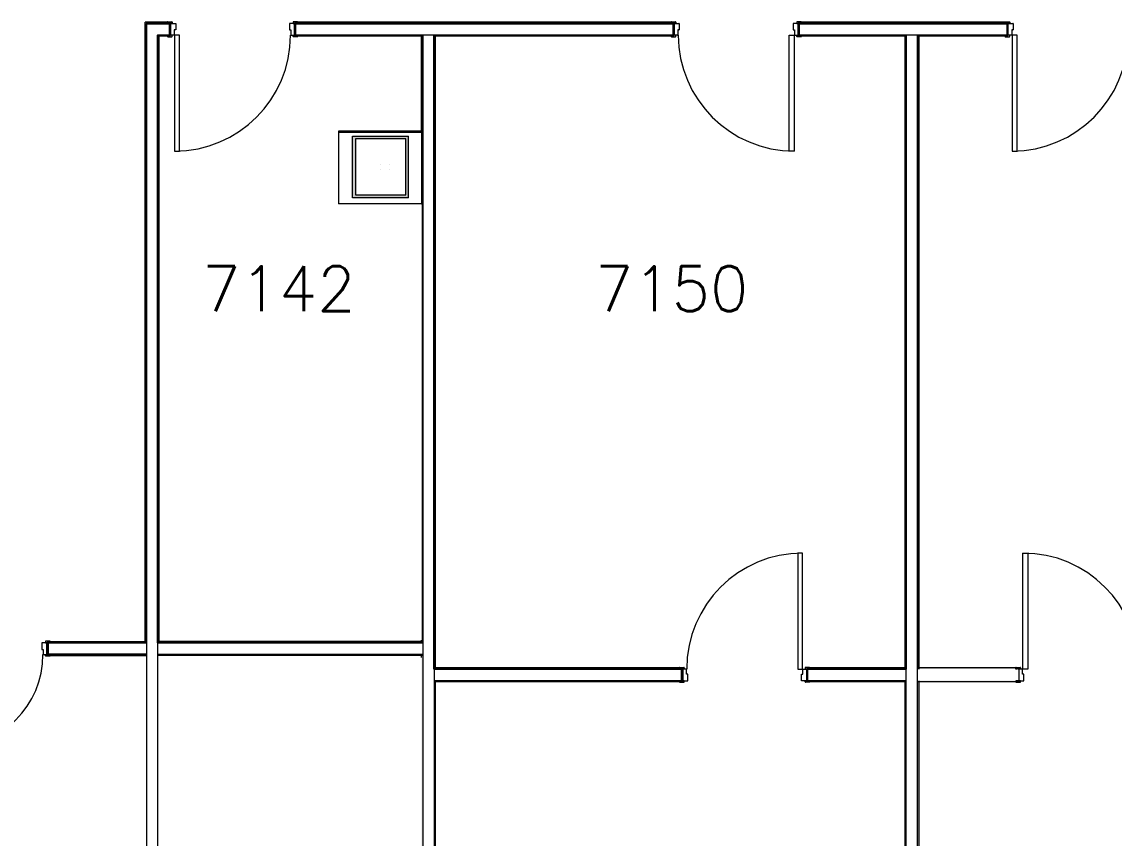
# Model space of a CAD drawing. Header units: millimetres. Extents: x -68474 to 336725, y -113450 to 40976.
# Drawn here: x 174750 to 184513, y -35454 to -28159 of the extents above; entities that cross this region are included whole.
import ezdxf

# ---------------------------------------------------------------- set-up
doc = ezdxf.new("R2010")
doc.units = ezdxf.units.MM
doc.header["$LTSCALE"] = 900
doc.linetypes.add('Dash 3mm', pattern=[6, 3, -3])
for name, color, linetype, lineweight in [('A-DETL-GENF', 92, 'Continuous', 15), ('A-DOOR', 31, 'Continuous', 15), ('A-GENM', 13, 'Continuous', 15), ('A-WALL', 113, 'Continuous', 15), ('I-WALL', 2, 'Continuous', 15), ('P-SANR-FIXT', 6, 'Continuous', 15)]:
    doc.layers.add(name, color=color, linetype=linetype, lineweight=lineweight)
doc.layers.add('s5152a$0$ROOM-NO', color=4, linetype='Continuous')
doc.styles.add('s5152a$0$STANDARD', font='SIMPLEX')

# ---------------------------------------------------------------- blocks, each defined once
blk = doc.blocks.new('Basic Wall _ A-Gypsum Block-Internal-100mm-WithSkimCoat - ___-2801829-Level 7 - Proposed Works_GBP Submission 1')
at = {"layer": 'I-WALL'}
for points in [[(175863.8, -28172.5), (176073.8, -28172.5), (176073.8, -28162.5), (175851.3, -28162.5), (175861.3, -28172.5)], [(180575.1, -28172.5), (180575.1, -28162.5), (177193.8, -28162.5), (177193.8, -28172.5), (179463.6, -28172.5)], [(183558.9, -28172.5), (183558.9, -28162.5), (181695.1, -28162.5), (181695.1, -28172.5)]]:
    blk.add_hatch(color=31, dxfattribs=at).paths.add_polyline_path(points, flags=0)
for p, q in [((176073.8, -28162.5), (175851.3, -28162.5)), ((176073.8, -28162.5), (176073.8, -28172.5)), ((177193.8, -28172.5), (177193.8, -28162.5)), ((180575.1, -28162.5), (177193.8, -28162.5)), ((180575.1, -28162.5), (180575.1, -28172.5)), ((181695.1, -28172.5), (181695.1, -28162.5)), ((183558.9, -28162.5), (181695.1, -28162.5)), ((183558.9, -28162.5), (183558.9, -28172.5))]:
    blk.add_line(p, q, dxfattribs=at)
blk = doc.blocks.new('Basic Wall _ A-Gypsum Block-Internal-100mm-WithSkimCoat - ___-2801828-Level 7 - Proposed Works_GBP Submission 1')
at = {"layer": 'I-WALL'}
blk.add_hatch(color=31, dxfattribs=at).paths.add_polyline_path([(176073.8, -28287.5), (176073.8, -28277.5), (175966.3, -28277.5), (175976.3, -28287.5)], flags=0)
h = blk.add_hatch(color=31, dxfattribs=at)
h.paths.add_polyline_path([(180575.1, -28287.5), (180575.1, -28277.5), (178436.5, -28277.5), (178436.5, -28287.5), (179463.6, -28287.5)], flags=0)
h.paths.add_polyline_path([(178331.5, -28287.5), (178331.5, -28277.5), (177193.8, -28277.5), (177193.8, -28287.5), (177424.5, -28287.5)], flags=0)
h = blk.add_hatch(color=31, dxfattribs=at)
h.paths.add_polyline_path([(182651.6, -28287.5), (182651.6, -28277.5), (181695.1, -28277.5), (181695.1, -28287.5)], flags=0)
h.paths.add_polyline_path([(183558.9, -28287.5), (183558.9, -28277.5), (182756.6, -28277.5), (182756.6, -28287.5)], flags=0)
for p, q in [((176073.8, -28287.5), (175976.3, -28287.5)), ((176073.8, -28277.5), (176073.8, -28287.5)), ((177193.8, -28287.5), (177193.8, -28277.5)), ((178331.5, -28287.5), (177193.8, -28287.5)), ((180575.1, -28287.5), (178436.5, -28287.5)), ((180575.1, -28277.5), (180575.1, -28287.5)), ((181695.1, -28287.5), (181695.1, -28277.5)), ((182651.6, -28287.5), (181695.1, -28287.5)), ((183558.9, -28287.5), (182756.6, -28287.5)), ((183558.9, -28277.5), (183558.9, -28287.5))]:
    blk.add_line(p, q, dxfattribs=at)
blk = doc.blocks.new('Basic Wall _ A-Gypsum Block-Internal-100mm-WithSkimCoat - ___-2801831-Level 7 - Proposed Works_GBP Submission 1')
at = {"layer": 'I-WALL'}
h = blk.add_hatch(color=31, dxfattribs=at)
h.paths.add_polyline_path([(178438.6, -38600), (178446.5, -38600), (178446.5, -34047.5), (178436.5, -34047.5), (178436.5, -38600)], flags=0)
h.paths.add_polyline_path([(178436.5, -33942.5), (178446.5, -33942.5), (178446.5, -28277.5), (178436.5, -28277.5), (178436.5, -29999.2)], flags=0)
for p, q in [((178446.5, -33942.5), (178446.5, -28277.5)), ((178446.5, -38600), (178446.5, -34047.5)), ((178446.5, -38600), (178436.5, -38600))]:
    blk.add_line(p, q, dxfattribs=at)
blk = doc.blocks.new('Basic Wall _ A-Gypsum Block-Internal-100mm-WithSkimCoat - ___-2801830-Level 7 - Proposed Works_GBP Submission 1')
at = {"layer": 'I-WALL'}
h = blk.add_hatch(color=31, dxfattribs=at)
h.paths.add_polyline_path([(178331.5, -38600), (178331, -33812.5), (178321.5, -33812.5), (178321.5, -33840), (178324, -33840), (178324, -36560), (178321.5, -36560), (178321.5, -37850), (178324, -37850), (178324, -38400), (178321.5, -38400), (178321.5, -38600), (178329.3, -38600)], flags=0)
h.paths.add_polyline_path([(178331.5, -33707.5), (178331.5, -28277.5), (178321.5, -28277.7), (178321.5, -29135), (178331, -29135), (178331, -33685), (178321.5, -33685), (178321.5, -33707.5), (178331, -33707.5)], flags=0)
for p, q in [((178321.5, -29135), (178321.5, -28277.5)), ((178321.5, -33707.5), (178321.5, -33685)), ((178321.5, -33840), (178321.5, -33812.5)), ((178321.5, -37850), (178321.5, -36560)), ((178321.5, -38600), (178321.5, -38400)), ((178331.5, -38600), (178321.5, -38600))]:
    blk.add_line(p, q, dxfattribs=at)
blk = doc.blocks.new('Basic Wall _ A-Gypsum Block-Internal-100mm-WithSkimCoat - ___-2801833-Level 7 - Proposed Works_GBP Submission 1')
at = {"layer": 'I-WALL'}
h = blk.add_hatch(color=31, dxfattribs=at)
h.paths.add_polyline_path([(182651.6, -40122), (182651.6, -34047.5), (182641.6, -34047.5), (182641.6, -40122)], flags=0)
h.paths.add_polyline_path([(182651.5, -33942.5), (182651.6, -33942.5), (182651.6, -28277.5), (182641.6, -28277.5), (182641.6, -33942.5)], flags=0)
for p, q in [((182641.6, -28277.5), (182641.6, -33942.5)), ((182641.6, -34047.5), (182641.6, -40122)), ((182651.6, -40122), (182641.6, -40122))]:
    blk.add_line(p, q, dxfattribs=at)
blk = doc.blocks.new('Basic Wall _ A-Gypsum Block-Internal-100mm-WithSkimCoat - ___-2801832-Level 7 - Proposed Works_GBP Submission 1')
at = {"layer": 'I-WALL'}
h = blk.add_hatch(color=31, dxfattribs=at)
h.paths.add_polyline_path([(182766.6, -40122), (182766.6, -34047.5), (182756.6, -34047.5), (182756.6, -40122)], flags=0)
h.paths.add_polyline_path([(182766.6, -33942.5), (182766.6, -28277.5), (182756.6, -28277.5), (182756.6, -33942.5)], flags=0)
for p, q in [((182766.6, -28277.5), (182766.6, -33942.5)), ((182766.6, -34047.5), (182766.6, -40122)), ((182766.6, -40122), (182756.6, -40122))]:
    blk.add_line(p, q, dxfattribs=at)
blk = doc.blocks.new('A-Generic-Doorset-Single_Internal-RyderBP - Type 02 - 1120 x 2100mm _ L20_TBC _ GRP Leaf  _ GRP Frame _ dB-4782766-Level 7 - Proposed Works_GBP Submission 1')
at = {"layer": 'A-DETL-GENF'}
for p, q in [((568, 1088.5), (524, 1088.5)), ((524, 1088.5), (524, 52.5)), ((568, 52.5), (568, 1088.5)), ((-532, 52.5), (-532, 63.5)), ((-522, 52.5), (-532, 52.5)), ((-529, 66.5), (-493, 66.5)), ((-522, 54.5), (-522, 52.5)), ((-512, 54.5), (-522, 54.5)), ((-512, 52.5), (-512, 54.5)), ((-490, 52.5), (-512, 52.5)), ((-490, 63.5), (-490, 52.5)), ((524, 52.5), (568, 52.5)), ((590, 63.5), (590, 52.5)), ((590, 63.5), (590, 52.5)), ((590, 52.5), (612, 52.5)), ((590, 52.5), (612, 52.5)), ((629, 66.5), (593, 66.5)), ((629, 66.5), (593, 66.5)), ((612, 54.5), (622, 54.5)), ((612, 52.5), (612, 54.5)), ((612, 54.5), (622, 54.5)), ((612, 52.5), (612, 54.5)), ((622, 54.5), (622, 52.5)), ((622, 54.5), (622, 52.5)), ((622, 52.5), (632, 52.5)), ((622, 52.5), (632, 52.5)), ((632, 52.5), (632, 63.5)), ((632, 52.5), (632, 63.5)), ((-522, -52.5), (-532, -52.5)), ((-532, -52.5), (-532, -63.5)), ((-529, -66.5), (-493, -66.5)), ((-522, -54.5), (-522, -52.5)), ((-512, -54.5), (-522, -54.5)), ((-512, -52.5), (-512, -54.5)), ((-490, -52.5), (-512, -52.5)), ((-490, -63.5), (-490, -52.5)), ((590, -52.5), (612, -52.5)), ((590, -63.5), (590, -52.5)), ((590, -52.5), (612, -52.5)), ((590, -63.5), (590, -52.5)), ((629, -66.5), (593, -66.5)), ((629, -66.5), (593, -66.5)), ((612, -52.5), (612, -54.5)), ((612, -52.5), (612, -54.5)), ((612, -54.5), (622, -54.5)), ((612, -54.5), (622, -54.5)), ((622, -52.5), (632, -52.5)), ((622, -54.5), (622, -52.5)), ((622, -52.5), (632, -52.5)), ((622, -54.5), (622, -52.5)), ((632, -52.5), (632, -63.5)), ((632, -52.5), (632, -63.5))]:
    blk.add_line(p, q, dxfattribs=at)
for centre, radius, start, end in [((568, 52.5), 1036, 90, 180), ((-529, 63.5), 3, 90, 180), ((-493, 63.5), 3, 0, 90), ((593, 63.5), 3, 90, 180), ((593, 63.5), 3, 90, 180), ((629, 63.5), 3, 0, 90), ((629, 63.5), 3, 0, 90), ((-529, -63.5), 3, 180, 270), ((-493, -63.5), 3, 270, 0), ((593, -63.5), 3, 180, 270), ((593, -63.5), 3, 180, 270), ((629, -63.5), 3, 270, 0), ((629, -63.5), 3, 270, 0)]:
    blk.add_arc(centre, radius, start, end, dxfattribs=at)
at = {"layer": 'A-DOOR'}
for p, q in [((-474, 52.5), (-510, 52.5)), ((-471, 52.5), (-510, 52.5)), ((-503, 52.5), (-503, -52.5)), ((-471, 5.5), (-471, 52.5)), ((-471, 5.5), (-471, 49.5)), ((-462, 5.5), (-471, 5.5)), ((-459, 5.5), (-471, 5.5)), ((-459, -52.5), (-459, 5.5)), ((-459, -49.5), (-459, 2.5)), ((559, 5.5), (571, 5.5)), ((559, -52.5), (559, 5.5)), ((559, -49.5), (559, 2.5)), ((562, 5.5), (571, 5.5)), ((571, 52.5), (610, 52.5)), ((571, 5.5), (571, 52.5)), ((603, 52.5), (603, -52.5)), ((-510, -52.5), (-462, -52.5)), ((-510, -52.5), (-459, -52.5)), ((610, -52.5), (559, -52.5)), ((610, -52.5), (562, -52.5))]:
    blk.add_line(p, q, dxfattribs=at)
for centre, start, end in [((-474, 49.5), 0, 90), ((-462, 2.5), 0, 90), ((562, 2.5), 90, 180), ((-462, -49.5), 270, 0), ((562, -49.5), 180, 270)]:
    blk.add_arc(centre, 3, start, end, dxfattribs=at)
blk = doc.blocks.new('A-Generic-Doorset-Single_Internal-RyderBP - Type 02 - 1120 x 2100mm _ L20_TBC _ GRP Leaf  _ GRP Frame _ dB-4782836-Level 7 - Proposed Works_GBP Submission 1')
at = {"layer": 'A-DETL-GENF'}
for p, q in [((-532, 52.5), (-532, 63.5)), ((-522, 52.5), (-532, 52.5)), ((-529, 66.5), (-493, 66.5)), ((-522, 54.5), (-522, 52.5)), ((-512, 54.5), (-522, 54.5)), ((-512, 52.5), (-512, 54.5)), ((-490, 52.5), (-512, 52.5)), ((-490, 63.5), (-490, 52.5)), ((590, 63.5), (590, 52.5)), ((590, 63.5), (590, 52.5)), ((590, 52.5), (612, 52.5)), ((590, 52.5), (612, 52.5)), ((629, 66.5), (593, 66.5)), ((629, 66.5), (593, 66.5)), ((612, 54.5), (622, 54.5)), ((612, 52.5), (612, 54.5)), ((612, 54.5), (622, 54.5)), ((612, 52.5), (612, 54.5)), ((622, 54.5), (622, 52.5)), ((622, 54.5), (622, 52.5)), ((622, 52.5), (632, 52.5)), ((622, 52.5), (632, 52.5)), ((632, 52.5), (632, 63.5)), ((632, 52.5), (632, 63.5)), ((-522, -52.5), (-532, -52.5)), ((-532, -52.5), (-532, -63.5)), ((-529, -66.5), (-493, -66.5)), ((-522, -54.5), (-522, -52.5)), ((-512, -54.5), (-522, -54.5)), ((-512, -52.5), (-512, -54.5)), ((-490, -52.5), (-512, -52.5)), ((-490, -63.5), (-490, -52.5)), ((524, -1088.5), (524, -52.5)), ((524, -52.5), (568, -52.5)), ((568, -52.5), (568, -1088.5)), ((590, -52.5), (612, -52.5)), ((590, -63.5), (590, -52.5)), ((590, -52.5), (612, -52.5)), ((590, -63.5), (590, -52.5)), ((629, -66.5), (593, -66.5)), ((629, -66.5), (593, -66.5)), ((612, -52.5), (612, -54.5)), ((612, -52.5), (612, -54.5)), ((612, -54.5), (622, -54.5)), ((612, -54.5), (622, -54.5)), ((622, -52.5), (632, -52.5)), ((622, -54.5), (622, -52.5)), ((622, -52.5), (632, -52.5)), ((622, -54.5), (622, -52.5)), ((632, -52.5), (632, -63.5)), ((632, -52.5), (632, -63.5)), ((568, -1088.5), (524, -1088.5))]:
    blk.add_line(p, q, dxfattribs=at)
for centre, radius, start, end in [((-529, 63.5), 3, 90, 180), ((-493, 63.5), 3, 360, 90), ((593, 63.5), 3, 90, 180), ((593, 63.5), 3, 90, 180), ((629, 63.5), 3, 360, 90), ((629, 63.5), 3, 360, 90), ((-529, -63.5), 3, 180, 270), ((-493, -63.5), 3, 270, 360), ((568, -52.5), 1036, 180, 270), ((593, -63.5), 3, 180, 270), ((593, -63.5), 3, 180, 270), ((629, -63.5), 3, 270, 360), ((629, -63.5), 3, 270, 360)]:
    blk.add_arc(centre, radius, start, end, dxfattribs=at)
at = {"layer": 'A-DOOR'}
for p, q in [((-510, 52.5), (-462, 52.5)), ((-510, 52.5), (-459, 52.5)), ((-503, -52.5), (-503, 52.5)), ((-459, 52.5), (-459, -5.5)), ((-459, 49.5), (-459, -2.5)), ((559, 52.5), (559, -5.5)), ((610, 52.5), (559, 52.5)), ((559, 49.5), (559, -2.5)), ((610, 52.5), (562, 52.5)), ((603, -52.5), (603, 52.5)), ((-474, -52.5), (-510, -52.5)), ((-471, -52.5), (-510, -52.5)), ((-471, -5.5), (-471, -49.5)), ((-462, -5.5), (-471, -5.5)), ((-471, -5.5), (-471, -52.5)), ((-459, -5.5), (-471, -5.5)), ((559, -5.5), (571, -5.5)), ((562, -5.5), (571, -5.5)), ((571, -5.5), (571, -52.5)), ((571, -52.5), (610, -52.5))]:
    blk.add_line(p, q, dxfattribs=at)
for centre, start, end in [((-462, 49.5), 360, 90), ((562, 49.5), 90, 180), ((-474, -49.5), 270, 360), ((-462, -2.5), 270, 360), ((562, -2.5), 180, 270)]:
    blk.add_arc(centre, 3, start, end, dxfattribs=at)
blk = doc.blocks.new('SS-SINK - Stainless Steel Sink - 500x450x250D - all stainless steel grade 316 finish-4503397-Level 7 - Proposed Works_GBP Submission 1')
at = {"layer": 'P-SANR-FIXT'}
h = blk.add_hatch(color=51, dxfattribs=at)
h.paths.add_polyline_path([(275, -375), (275, 125), (-275, 125), (-275, -375), (235.5, -375)], flags=0)
h.paths.add_polyline_path([(250, -146.7), (250, -350), (-250, -350), (-250, 100), (250, 100)], flags=0)
for p, q in [((-275, -375), (-275, 125)), ((275, 125), (-275, 125)), ((-250, 100), (-250, -350)), ((250, 100), (-250, 100)), ((250, -350), (250, 100)), ((275, 125), (275, -375)), ((20, -45), (20, -44.9)), ((20, -45), (20, -45.1)), ((-20, -125), (-20, -124.9)), ((275, -375), (-275, -375)), ((-250, -350), (250, -350))]:
    blk.add_line(p, q, dxfattribs=at)
at = {"layer": 'P-SANR-FIXT', "flags": 128}
for points in [[(-20, -44.8), (-20, -44.9), (-20, -45)], [(-20, -45.1), (-20, -45), (-20, -45)], [(20, -124.9), (20, -125), (20, -125)]]:
    blk.add_lwpolyline(points, dxfattribs=at)
blk = doc.blocks.new('BENCHTOP WITH UPTURN - BENCHTOP - STAINLESS STEEL WITH WET EDGE 650W W_ UPSTAND-4701879-Level 7 - Proposed Works_GBP Submission 1')
at = {"layer": 'A-GENM', "color": 8, "linetype": 'Dash 3mm', "lineweight": 13}
for p, q in [((650, 0), (0, 0)), ((0, 0), (0, -10)), ((0, -10), (650, -10)), ((0, -10), (650, -10)), ((0, -10), (0, -750)), ((10, -10), (0, -10)), ((10, -750), (10, -10)), ((650, -10), (650, 0)), ((650, -10), (650, -750)), ((0, -750), (10, -750)), ((10, -750), (650, -750))]:
    blk.add_line(p, q, dxfattribs=at)
blk = doc.blocks.new('Basic Wall _ A-Gypsum Block-Internal-100mm-WithSkimCoat - ___-5069422-Level 7 - Proposed Works_GBP Submission 1')
at = {"layer": 'I-WALL'}
blk.add_hatch(color=31, dxfattribs=at).paths.add_polyline_path([(175966.3, -33700), (175976.3, -33700), (175976.3, -28287.5), (175966.3, -28277.5), (175966.3, -32468)], flags=0)
blk.add_line((175976.3, -33700), (175976.3, -28287.5), dxfattribs=at)
blk = doc.blocks.new('Basic Wall _ A-Gypsum Block-Internal-100mm-WithSkimCoat - ___-5069421-Level 7 - Proposed Works_GBP Submission 1')
at = {"layer": 'I-WALL'}
blk.add_hatch(color=31, dxfattribs=at).paths.add_polyline_path([(175861.3, -33700), (175861.3, -28172.5), (175851.3, -28162.5), (175851.3, -33700), (175861.3, -33700)], flags=0)
blk.add_line((175851.3, -33700), (175851.3, -28162.5), dxfattribs=at)
blk = doc.blocks.new('Basic Wall _ A-Gypsum Block-Internal-100mm-WithSkimCoat - ___-2801845-Level 7 - Proposed Works_GBP Submission 1')
at = {"layer": 'I-WALL'}
blk.add_hatch(color=31, dxfattribs=at).paths.add_polyline_path([(180650, -33942.5), (180650, -33932.5), (178436.5, -33932.5), (178436.5, -33942.5)], flags=0)
h = blk.add_hatch(color=31, dxfattribs=at)
h.paths.add_polyline_path([(183032.1, -33942.5), (183655, -33942.5), (183655, -33932.5), (182756.6, -33932.5), (182756.6, -33942.5)], flags=0)
h.paths.add_polyline_path([(182522.4, -33942.5), (182651.6, -33942.5), (182651.6, -33932.5), (181770, -33932.5), (181770, -33942.5), (182012.6, -33942.5)], flags=0)
for p, q in [((180650, -33932.5), (178436.5, -33932.5)), ((180650, -33932.5), (180650, -33942.5)), ((181770, -33942.5), (181770, -33932.5)), ((182651.6, -33932.5), (181770, -33932.5)), ((183655, -33932.5), (182756.5, -33932.5)), ((183655, -33932.5), (183655, -33942.5))]:
    blk.add_line(p, q, dxfattribs=at)
blk = doc.blocks.new('Basic Wall _ A-Gypsum Block-Internal-100mm-WithSkimCoat - ___-2801844-Level 7 - Proposed Works_GBP Submission 1')
at = {"layer": 'I-WALL'}
blk.add_hatch(color=31, dxfattribs=at).paths.add_polyline_path([(180650, -34057.5), (180650, -34047.5), (178436.5, -34047.5), (178436.6, -34057.5)], flags=0)
h = blk.add_hatch(color=31, dxfattribs=at)
h.paths.add_polyline_path([(183541.9, -34057.5), (183655, -34057.5), (183655, -34047.5), (182756.6, -34047.5), (182756.6, -34057.5), (183287, -34057.5)], flags=0)
h.paths.add_polyline_path([(181770, -34057.5), (182651.6, -34057.5), (182651.6, -34047.5), (181770, -34047.5)], flags=0)
for p, q in [((180650, -34057.5), (178436.5, -34057.5)), ((180650, -34047.5), (180650, -34057.5)), ((181770, -34057.5), (181770, -34047.5)), ((182651.6, -34057.5), (181770, -34057.5)), ((183655, -34057.5), (182756.6, -34057.5)), ((183655, -34047.5), (183655, -34057.5))]:
    blk.add_line(p, q, dxfattribs=at)
blk = doc.blocks.new('A-Generic-Doorset-Single_Internal-RyderBP - Type 01 - 910 x 2100mm _ L20_TBC _ GRP Leaf  _ GRP Frame _ dB _ Vision Panel-5424782-Level 7 - Proposed Works_GBP Submission 1')
at = {"layer": 'A-DETL-GENF'}
for p, q in [((463, 878.5), (423, 878.5)), ((423, 878.5), (423, 52.5)), ((463, 52.5), (463, 878.5)), ((-427, 52.5), (-427, 63.5)), ((-417, 52.5), (-427, 52.5)), ((-424, 66.5), (-388, 66.5)), ((-417, 54.5), (-417, 52.5)), ((-407, 54.5), (-417, 54.5)), ((-407, 52.5), (-407, 54.5)), ((-385, 52.5), (-407, 52.5)), ((-385, 63.5), (-385, 52.5)), ((423, 52.5), (463, 52.5)), ((485, 63.5), (485, 52.5)), ((485, 63.5), (485, 52.5)), ((485, 52.5), (507, 52.5)), ((485, 52.5), (507, 52.5)), ((524, 66.5), (488, 66.5)), ((524, 66.5), (488, 66.5)), ((507, 54.5), (517, 54.5)), ((507, 52.5), (507, 54.5)), ((507, 54.5), (517, 54.5)), ((507, 52.5), (507, 54.5)), ((517, 54.5), (517, 52.5)), ((517, 54.5), (517, 52.5)), ((517, 52.5), (527, 52.5)), ((517, 52.5), (527, 52.5)), ((527, 52.5), (527, 63.5)), ((527, 52.5), (527, 63.5)), ((-417, -52.5), (-427, -52.5)), ((-427, -52.5), (-427, -63.5)), ((-424, -66.5), (-388, -66.5)), ((-417, -54.5), (-417, -52.5)), ((-407, -54.5), (-417, -54.5)), ((-407, -52.5), (-407, -54.5)), ((-385, -52.5), (-407, -52.5)), ((-385, -63.5), (-385, -52.5)), ((485, -52.5), (507, -52.5)), ((485, -63.5), (485, -52.5)), ((485, -52.5), (507, -52.5)), ((485, -63.5), (485, -52.5)), ((524, -66.5), (488, -66.5)), ((524, -66.5), (488, -66.5)), ((507, -52.5), (507, -54.5)), ((507, -52.5), (507, -54.5)), ((507, -54.5), (517, -54.5)), ((507, -54.5), (517, -54.5)), ((517, -52.5), (527, -52.5)), ((517, -54.5), (517, -52.5)), ((517, -52.5), (527, -52.5)), ((517, -54.5), (517, -52.5)), ((527, -52.5), (527, -63.5)), ((527, -52.5), (527, -63.5))]:
    blk.add_line(p, q, dxfattribs=at)
for centre, radius, start, end in [((463, 52.5), 826, 90, 180), ((-424, 63.5), 3, 90, 180), ((-388, 63.5), 3, 0, 90), ((488, 63.5), 3, 90, 180), ((488, 63.5), 3, 90, 180), ((524, 63.5), 3, 0, 90), ((524, 63.5), 3, 0, 90), ((-424, -63.5), 3, 180, 270), ((-388, -63.5), 3, 270, 0), ((488, -63.5), 3, 180, 270), ((488, -63.5), 3, 180, 270), ((524, -63.5), 3, 270, 0), ((524, -63.5), 3, 270, 0)]:
    blk.add_arc(centre, radius, start, end, dxfattribs=at)
at = {"layer": 'A-DOOR'}
for p, q in [((-369, 52.5), (-405, 52.5)), ((-366, 52.5), (-405, 52.5)), ((-398, 52.5), (-398, -52.5)), ((-366, 9.5), (-366, 52.5)), ((-366, 9.5), (-366, 49.5)), ((-357, 9.5), (-366, 9.5)), ((-354, 9.5), (-366, 9.5)), ((-354, -52.5), (-354, 9.5)), ((-354, -49.5), (-354, 6.5)), ((454, 9.5), (466, 9.5)), ((454, -52.5), (454, 9.5)), ((454, -49.5), (454, 6.5)), ((457, 9.5), (466, 9.5)), ((466, 52.5), (505, 52.5)), ((466, 9.5), (466, 52.5)), ((498, 52.5), (498, -52.5)), ((-405, -52.5), (-357, -52.5)), ((-405, -52.5), (-354, -52.5)), ((505, -52.5), (454, -52.5)), ((505, -52.5), (457, -52.5))]:
    blk.add_line(p, q, dxfattribs=at)
for centre, start, end in [((-369, 49.5), 0, 90), ((-357, 6.5), 0, 90), ((457, 6.5), 90, 180), ((-357, -49.5), 270, 0), ((457, -49.5), 180, 270)]:
    blk.add_arc(centre, 3, start, end, dxfattribs=at)
blk = doc.blocks.new('Basic Wall _ A-Gypsum Block-Internal-100mm-WithSkimCoat - ___-2801917-Level 7 - Proposed Works_GBP Submission 1')
at = {"layer": 'I-WALL'}
blk.add_hatch(color=31, dxfattribs=at).paths.add_polyline_path([(178331.5, -33707.5), (178331.5, -33697.5), (175966.3, -33697.5), (175966.4, -33707.5), (177424.5, -33707.5)], flags=0)
blk.add_line((178331.5, -33697.5), (175966.3, -33697.5), dxfattribs=at)
blk = doc.blocks.new('Basic Wall _ A-Gypsum Block-Internal-100mm-WithSkimCoat - ___-2801916-Level 7 - Proposed Works_GBP Submission 1')
at = {"layer": 'I-WALL'}
blk.add_hatch(color=31, dxfattribs=at).paths.add_polyline_path([(178331.5, -33822.5), (178331.5, -33812.5), (175966.3, -33812.5), (175966.6, -33822.5), (178331.5, -33822.5)], flags=0)
blk.add_line((178331.5, -33822.5), (175966.3, -33822.5), dxfattribs=at)
blk = doc.blocks.new('Basic Wall _ A-Gypsum Block-Internal-100mm-WithSkimCoat - ___-4511451-Level 7 - Proposed Works_GBP Submission 1')
at = {"layer": 'I-WALL'}
h = blk.add_hatch(color=31, dxfattribs=at)
h.paths.add_polyline_path([(173886.8, -33822.5), (173886.8, -33822.5), (173886.8, -33812.5), (173813.4, -33812.5), (173813.4, -33822.5)], flags=0)
h.paths.add_polyline_path([(174070.8, -33822.5), (174070.8, -33812.5), (173991.8, -33812.5), (173991.8, -33822.5)], flags=0)
blk.add_hatch(color=31, dxfattribs=at).paths.add_polyline_path([(175385.4, -33822.5), (175861.3, -33822.5), (175861.3, -33812.5), (174980.8, -33812.5), (174980.8, -33822.5)], flags=0)
for p, q in [((173813.4, -33822.5), (173813.4, -33812.5)), ((173813.4, -33822.5), (173886.8, -33822.5)), ((173991.8, -33822.5), (174070.8, -33822.5)), ((174070.8, -33812.5), (174070.8, -33822.5)), ((174980.8, -33822.5), (174980.8, -33812.5)), ((174980.8, -33822.5), (175861.3, -33822.5))]:
    blk.add_line(p, q, dxfattribs=at)
blk = doc.blocks.new('Basic Wall _ A-Gypsum Block-Internal-100mm-WithSkimCoat - ___-4511450-Level 7 - Proposed Works_GBP Submission 1')
at = {"layer": 'I-WALL'}
h = blk.add_hatch(color=31, dxfattribs=at)
h.paths.add_polyline_path([(173886.8, -33707.5), (173886.8, -33697.5), (173813.4, -33697.5), (173813.4, -33707.5)], flags=0)
h.paths.add_polyline_path([(174070.8, -33707.5), (174070.8, -33697.5), (173991.8, -33697.5), (173991.8, -33707.5)], flags=0)
blk.add_hatch(color=31, dxfattribs=at).paths.add_polyline_path([(174980.8, -33707.5), (175861.3, -33707.5), (175861.3, -33697.5), (174980.8, -33697.5)], flags=0)
for p, q in [((173813.4, -33707.5), (173813.4, -33697.5)), ((173813.4, -33697.5), (173887, -33697.5)), ((173991.6, -33697.5), (174070.8, -33697.5)), ((174070.8, -33697.5), (174070.8, -33707.5)), ((174980.8, -33707.5), (174980.8, -33697.5)), ((174980.8, -33697.5), (175861.3, -33697.5))]:
    blk.add_line(p, q, dxfattribs=at)

msp = doc.modelspace()

# ---------------------------------------------------------------- linework, layer by layer
at = {"layer": 'A-WALL'}
for p, q in [((175863.82463, -28175.01623), (176073.82463, -28175.01623)), ((175863.82463, -28175.01623), (175863.82463, -38600.5)), ((177193.82463, -28175.01623), (180575.05936, -28175.01623)), ((181695.05936, -28175.01623), (183558.86805, -28175.01623)), ((175963.82463, -28275.01623), (176073.82463, -28275.01623)), ((175963.82463, -28275.01623), (175963.82463, -38600.5)), ((177193.82463, -28275.01623), (180575.05936, -28275.01623)), ((178434.00337, -28277.51623), (178334.00337, -28277.51623)), ((178334.00337, -28277.51623), (178334.00337, -38600.02788)), ((178434.00337, -28277.51623), (178434.00337, -38600.02788)), ((181695.05936, -28275.01623), (183558.86805, -28275.01623)), ((182654.05936, -40122), (182654.05936, -28277.51623)), ((182754.05936, -28277.51623), (182654.05936, -28277.51623)), ((182754.05936, -40122), (182754.05936, -28277.51623)), ((175861.32463, -33710), (174980.77349, -33710)), ((175966.32463, -33710), (178331.50337, -33710)), ((175861.32463, -33810), (174980.77349, -33810)), ((175966.32463, -33810), (178331.50337, -33810)), ((178436.50337, -33945), (180650.04403, -33945)), ((181770.04403, -33945), (182651.55936, -33945)), ((178436.50337, -34045), (180650.04403, -34045)), ((181770.04403, -34045), (182651.55936, -34045))]:
    msp.add_line(p, q, dxfattribs=at)
at = {"layer": 'I-WALL', "lineweight": 25}
for p, q in [((176073.82463, -28172.51623), (175861.32463, -28172.51623)), ((175861.32463, -28172.51623), (175861.32463, -33707.5)), ((176073.82463, -28277.51623), (176073.82463, -28172.51623)), ((180575.05936, -28172.51623), (177193.82463, -28172.51623)), ((177193.82463, -28172.51623), (177193.82463, -28277.51623)), ((180575.05936, -28277.51623), (180575.05936, -28172.51623)), ((183558.86805, -28172.51623), (181695.05936, -28172.51623)), ((181695.05936, -28172.51623), (181695.05936, -28277.51623)), ((183558.86805, -28277.51623), (183558.86805, -28172.51623)), ((175966.32463, -28277.51623), (176073.82463, -28277.51623)), ((175966.32463, -33707.5), (175966.32463, -28277.51623)), ((177193.82463, -28277.51623), (178331.50337, -28277.51623)), ((178331.50337, -28277.51623), (178331.50337, -33707.5)), ((178436.50337, -28277.51623), (180575.05936, -28277.51623)), ((178436.50337, -33942.5), (178436.50337, -28277.51623)), ((181695.05936, -28277.51623), (182651.55936, -28277.51623)), ((182651.55936, -28277.51623), (182651.55936, -33942.5)), ((182756.55936, -28277.51623), (183558.86805, -28277.51623)), ((182756.55936, -33942.5), (182756.55936, -28277.51623)), ((175861.32463, -33707.5), (174980.77349, -33707.5)), ((174980.77349, -33707.5), (174980.77349, -33812.5)), ((178331.50337, -33707.5), (175966.32463, -33707.5)), ((174980.77349, -33812.5), (175861.32463, -33812.5)), ((175966.32463, -33812.5), (178331.50337, -33812.5)), ((180650.04403, -33942.5), (178436.50337, -33942.5)), ((180650.04403, -34047.5), (180650.04403, -33942.5)), ((182651.55936, -33942.5), (181770.04403, -33942.5)), ((181770.04403, -33942.5), (181770.04403, -34047.5)), ((178436.50337, -34047.5), (180650.04403, -34047.5)), ((181770.04403, -34047.5), (182651.55936, -34047.5))]:
    msp.add_line(p, q, dxfattribs=at)

# ---------------------------------------------------------------- block references
at = {"layer": 'A-DOOR', "rotation": 180}
for name, p in [('A-Generic-Doorset-Single_Internal-RyderBP - Type 02 - 1120 x 2100mm _ L20_TBC _ GRP Leaf  _ GRP Frame _ dB-4782766-Level 7 - Proposed Works_GBP Submission 1', (176683.82463, -28225.01623)), ('A-Generic-Doorset-Single_Internal-RyderBP - Type 02 - 1120 x 2100mm _ L20_TBC _ GRP Leaf  _ GRP Frame _ dB-4782766-Level 7 - Proposed Works_GBP Submission 1', (184168.86805, -28225.01623)), ('A-Generic-Doorset-Single_Internal-RyderBP - Type 02 - 1120 x 2100mm _ L20_TBC _ GRP Leaf  _ GRP Frame _ dB-4782836-Level 7 - Proposed Works_GBP Submission 1', (184265.00337, -33995)), ('A-Generic-Doorset-Single_Internal-RyderBP - Type 01 - 910 x 2100mm _ L20_TBC _ GRP Leaf  _ GRP Frame _ dB _ Vision Panel-5424782-Level 7 - Proposed Works_GBP Submission 1', (174575.77349, -33760))]:
    msp.add_blockref(name, p, dxfattribs=at)
at = {"layer": 'A-DOOR'}
for name, p in [('A-Generic-Doorset-Single_Internal-RyderBP - Type 02 - 1120 x 2100mm _ L20_TBC _ GRP Leaf  _ GRP Frame _ dB-4782836-Level 7 - Proposed Works_GBP Submission 1', (181085.05936, -28225.01623)), ('A-Generic-Doorset-Single_Internal-RyderBP - Type 02 - 1120 x 2100mm _ L20_TBC _ GRP Leaf  _ GRP Frame _ dB-4782766-Level 7 - Proposed Works_GBP Submission 1', (181160.04403, -33995))]:
    msp.add_blockref(name, p, dxfattribs=at)
at = {"layer": 'A-GENM', "color": 8, "linetype": 'Dash 3mm', "lineweight": 13, "rotation": 270.0000000000009}
msp.add_blockref('BENCHTOP WITH UPTURN - BENCHTOP - STAINLESS STEEL WITH WET EDGE 650W W_ UPSTAND-4701879-Level 7 - Proposed Works_GBP Submission 1', (178331.00337, -29135.01623), dxfattribs=at)
at = {"layer": 'I-WALL'}
for name in ['Basic Wall _ A-Gypsum Block-Internal-100mm-WithSkimCoat - ___-2801829-Level 7 - Proposed Works_GBP Submission 1', 'Basic Wall _ A-Gypsum Block-Internal-100mm-WithSkimCoat - ___-5069421-Level 7 - Proposed Works_GBP Submission 1', 'Basic Wall _ A-Gypsum Block-Internal-100mm-WithSkimCoat - ___-2801828-Level 7 - Proposed Works_GBP Submission 1', 'Basic Wall _ A-Gypsum Block-Internal-100mm-WithSkimCoat - ___-5069422-Level 7 - Proposed Works_GBP Submission 1', 'Basic Wall _ A-Gypsum Block-Internal-100mm-WithSkimCoat - ___-2801830-Level 7 - Proposed Works_GBP Submission 1', 'Basic Wall _ A-Gypsum Block-Internal-100mm-WithSkimCoat - ___-2801831-Level 7 - Proposed Works_GBP Submission 1', 'Basic Wall _ A-Gypsum Block-Internal-100mm-WithSkimCoat - ___-2801833-Level 7 - Proposed Works_GBP Submission 1', 'Basic Wall _ A-Gypsum Block-Internal-100mm-WithSkimCoat - ___-2801832-Level 7 - Proposed Works_GBP Submission 1', 'Basic Wall _ A-Gypsum Block-Internal-100mm-WithSkimCoat - ___-4511450-Level 7 - Proposed Works_GBP Submission 1', 'Basic Wall _ A-Gypsum Block-Internal-100mm-WithSkimCoat - ___-2801917-Level 7 - Proposed Works_GBP Submission 1', 'Basic Wall _ A-Gypsum Block-Internal-100mm-WithSkimCoat - ___-4511451-Level 7 - Proposed Works_GBP Submission 1', 'Basic Wall _ A-Gypsum Block-Internal-100mm-WithSkimCoat - ___-2801916-Level 7 - Proposed Works_GBP Submission 1', 'Basic Wall _ A-Gypsum Block-Internal-100mm-WithSkimCoat - ___-2801845-Level 7 - Proposed Works_GBP Submission 1', 'Basic Wall _ A-Gypsum Block-Internal-100mm-WithSkimCoat - ___-2801844-Level 7 - Proposed Works_GBP Submission 1']:
    msp.add_blockref(name, (0, 0), dxfattribs=at)
at = {"layer": 'P-SANR-FIXT', "rotation": 270.0000000000007}
msp.add_blockref('SS-SINK - Stainless Steel Sink - 500x450x250D - all stainless steel grade 316 finish-4503397-Level 7 - Proposed Works_GBP Submission 1', (178081.00337, -29455.01623), dxfattribs=at)

# ---------------------------------------------------------------- texts
at = {"layer": 's5152a$0$ROOM-NO', "style": 's5152a$0$STANDARD'}
for s, p in [('7142', (176360.88374, -30743.05894)), ('7150', (179872.07534, -30743.05894))]:
    msp.add_text(s, height=400, dxfattribs=at).set_placement(p)

doc.saveas('drawing.dxf')
